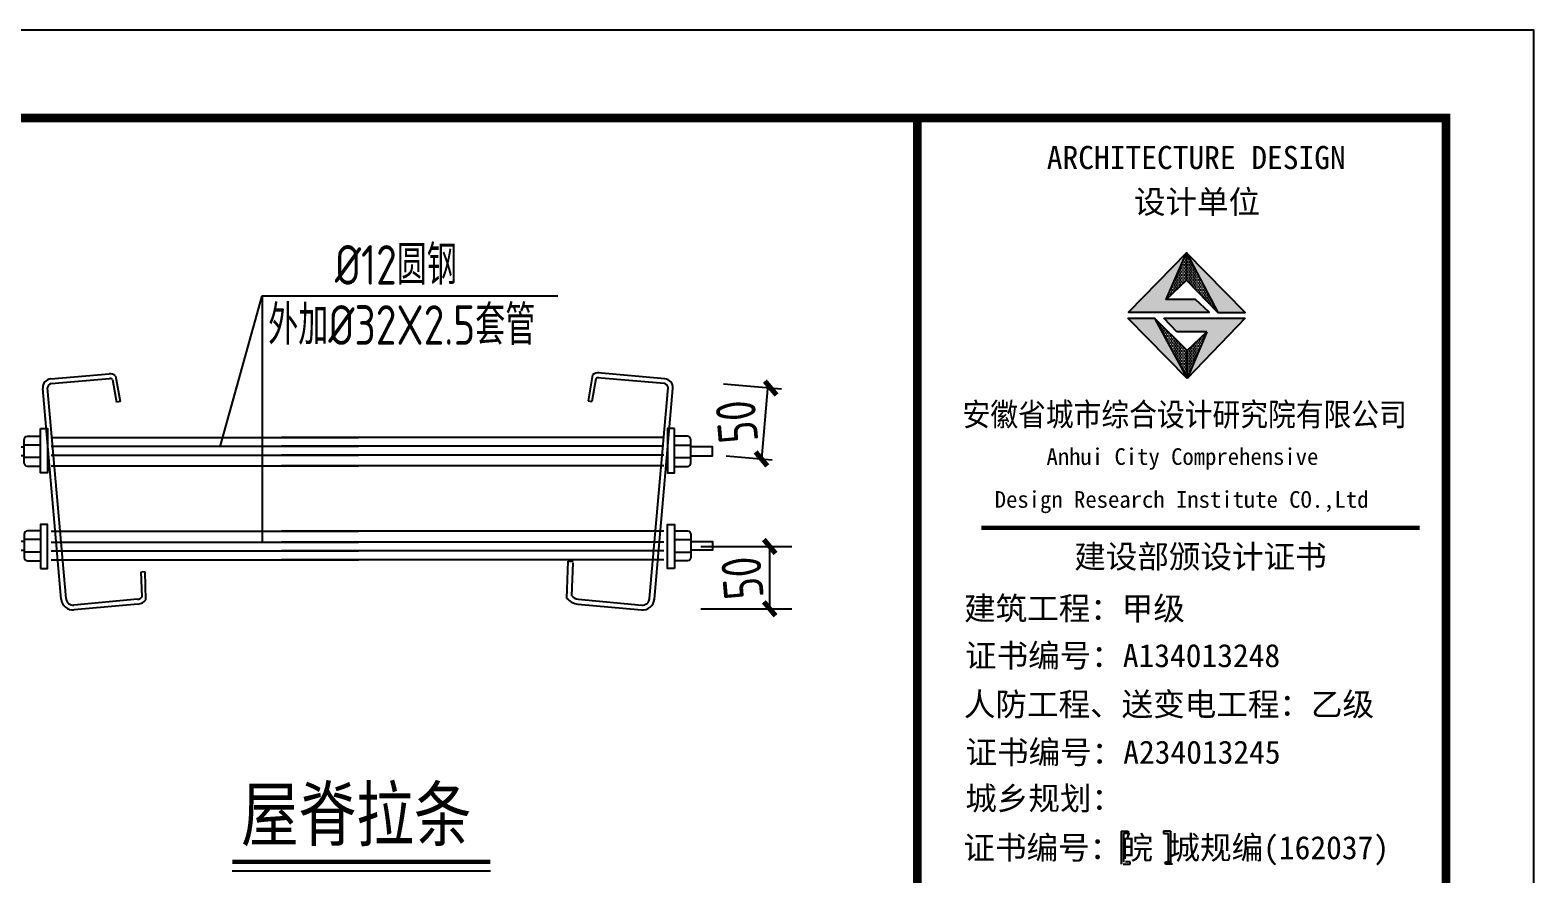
# Model space of a CAD drawing. Extents: x 69728788 to 150163257, y 20675998 to 43663798.
# Drawn here: x 75113892 to 75130986, y 20708408 to 20717998 of the extents above; entities that cross this region are included whole.
import ezdxf

# ---------------------------------------------------------------- set-up
doc = ezdxf.new("R2010")
doc.units = 0
doc.header["$LTSCALE"] = 1000
doc.header["$MEASUREMENT"] = 0
doc.layers.get('0').update_dxf_attribs({"linetype": 'CONTINUOUS'})
for name, color, linetype in [('AXIS', 3, 'CONTINUOUS'), ('BX', 7, 'CONTINUOUS'), ('PUB_DIM', 3, 'CONTINUOUS'), ('PUB_TEXT', 7, 'CONTINUOUS'), ('PUB_TITLE', 4, 'CONTINUOUS'), ('图框', 253, 'CONTINUOUS')]:
    doc.layers.add(name, color=color, linetype=linetype)
doc.styles.add('-楷体_GB2312', font='', dxfattribs={"width": 0.8})
doc.styles.add('TSSD_Rein', font='atssdeng.shx', dxfattribs={"width": 0.7, "bigfont": 'atssdchn.shx'})
doc.styles.add('黑体', font='simhei.ttf', dxfattribs={"width": 0.6, "height": 4.3})
doc.styles.get('-楷体_GB2312').set_extended_font_data('SimSun')

# ---------------------------------------------------------------- blocks, each defined once
blk = doc.blocks.new('LM')
at = {"layer": 'BX'}
for p, q in [((0.8, 0.77), (2.65, 0.77)), ((0.8, -0.63), (2.65, -0.63))]:
    blk.add_line(p, q, dxfattribs=at)
blk.add_lwpolyline([(0.8, -2.49), (0, -2.49), (0, 2.49), (0.8, 2.49)], close=True, dxfattribs=at)
blk.add_lwpolyline([(0.8, 1.77), (2.25, 1.77, -0.414214), (2.65, 1.37), (2.65, -1.23, -0.414214), (2.25, -1.63), (0.8, -1.63)], format="xyb", dxfattribs=at)
blk.add_lwpolyline([(2.65, 0.57), (5.1, 0.57), (5.1, -0.43), (2.65, -0.43)], dxfattribs=at)
blk = doc.blocks.new('_ArchTick')
at = {"color": 0, "linetype": 'ByBlock', "const_width": 0.4}
blk.add_lwpolyline([(-0.5, -0.5), (0.5, 0.5)], dxfattribs=at)

msp = doc.modelspace()

# ---------------------------------------------------------------- hatches: boundary and pattern name
at = {"layer": '图框'}
for color, points in [(1, [(75126807.5, 20714937.6), (75127035.1, 20715465.6), (75126378.8, 20714791), (75127292.7, 20714791), (75127141.1, 20714937.6)]), (1, [(75127393.7, 20714788.2), (75127703.2, 20714788.2), (75127035.1, 20715465.6)]), (1, [(75126674.7, 20714723.1), (75126371.3, 20714723.1), (75127044, 20714039.8)]), (1, [(75126779.4, 20714725.2), (75126928.6, 20714568.6), (75127266.7, 20714568.6), (75127044, 20714039.8), (75127703.7, 20714725.2)]), (4, [(75126322.5, 20708867), (75126373.8, 20708867), (75126373.8, 20708892.6), (75126350.1, 20708892.6), (75126294.8, 20708892.6), (75126294.8, 20708520.2), (75126350.1, 20708520.2), (75126373.8, 20708520.2), (75126373.8, 20708545.9), (75126322.5, 20708545.9)]), (4, [(75126827.5, 20708545.9), (75126776.2, 20708545.9), (75126776.2, 20708520.2), (75126799.9, 20708520.2), (75126855.1, 20708520.2), (75126855.1, 20708892.6), (75126799.9, 20708892.6), (75126776.2, 20708892.6), (75126776.2, 20708867), (75126827.5, 20708867)])]:
    msp.add_hatch(color=color, dxfattribs=at).paths.add_polyline_path(points)
h = msp.add_hatch(dxfattribs=at)
h.set_pattern_fill('DOTS', color=256, scale=300, style=0)
h.set_pattern_definition([(0, (72847672.321, 21576515.484), (9.375, 18.75), [0, -18.75])])
h.paths.add_polyline_path([(75127044, 20714039.8), (75127044, 20714354.8), (75126674.7, 20714723.1)])
h.paths.add_polyline_path([(75127266.7, 20714568.6), (75127044, 20714354.8), (75127044, 20714039.8)])
h.paths.add_polyline_path([(75127035.1, 20715465.6), (75127035.1, 20715155.1), (75127393.7, 20714788.2)])
h.paths.add_polyline_path([(75127035.1, 20715155.1), (75127035.1, 20715465.6), (75126807.5, 20714937.6)])

# ---------------------------------------------------------------- linework, layer by layer
msp.add_line((75116532, 20714978.1), (75116532, 20712179.4))
at = {"layer": 'AXIS', "color": 7, "linetype": 'Continuous'}
for p, q in [((75116054.9, 20713276.6), (75116532, 20714978.1)), ((75116532, 20714978.1), (75119890.2, 20714978.1)), ((75114128.6, 20714034.8), (75114790.9, 20714092.8)), ((75114133.4, 20713979.9), (75114795.7, 20714037.9)), ((75114829.2, 20714027.3), (75114873.1, 20713769)), ((75114864.6, 20714069.5), (75114917.2, 20713775.4)), ((75120287, 20714078.3), (75120234.4, 20713784.1)), ((75120322.4, 20714036.1), (75120278.5, 20713777.7)), ((75121101.8, 20713979.9), (75120339.5, 20714046.6)), ((75121106.6, 20714034.8), (75120344.3, 20714101.5)), ((75114246.2, 20711531.9), (75114036.8, 20713925.4)), ((75114301.1, 20711536.7), (75114091.7, 20713930.2)), ((75120934.1, 20711536.7), (75121143.5, 20713930.2)), ((75120989, 20711531.9), (75121198.4, 20713925.4)), ((75121772.3, 20713976.6), (75122431.9, 20713918.9)), ((75122279.3, 20713967.1), (75122205.5, 20713124.2)), ((75114917.2, 20713775.4), (75114873.1, 20713769)), ((75120234.4, 20713784.1), (75120278.5, 20713777.7)), ((75114131.6, 20713367.8), (75117625.8, 20713367.8)), ((75121096.1, 20713367.8), (75116748.9, 20713367.8)), ((75114131.6, 20713268), (75117625.8, 20713268)), ((75121096.1, 20713268), (75116748.9, 20713268)), ((75114131.6, 20713167.4), (75117625.8, 20713167.4)), ((75114131.6, 20713043.8), (75117625.8, 20713043.8)), ((75121096.1, 20713167.4), (75116748.9, 20713167.4)), ((75121096.1, 20713043.8), (75116748.9, 20713043.8)), ((75121802.8, 20713159.4), (75122326.6, 20713113.6)), ((75114131.6, 20712303), (75117625.8, 20712303)), ((75114131.6, 20712179.4), (75117625.8, 20712179.4)), ((75121096.1, 20712303), (75116748.9, 20712303)), ((75121096.1, 20712179.4), (75116748.9, 20712179.4)), ((75114131.6, 20712078.8), (75117625.8, 20712078.8)), ((75114131.6, 20711979), (75117625.8, 20711979)), ((75121096.1, 20712078.8), (75116748.9, 20712078.8)), ((75121096.1, 20711979), (75116748.9, 20711979)), ((75121517.6, 20712129.1), (75122549.3, 20712129.1)), ((75122299.3, 20711421.2), (75122299.3, 20712129.1)), ((75115167.5, 20711557.8), (75115156.7, 20711839.7)), ((75115200.7, 20711840.4), (75115157.3, 20711836.1)), ((75115209.8, 20711522.5), (75115200.7, 20711840.4)), ((75119994.7, 20711538.6), (75120006.8, 20711962.5)), ((75120006.8, 20711962.5), (75120064.7, 20711956.8)), ((75120049.5, 20711567.4), (75120063.8, 20711943.2)), ((75115112.7, 20711529.1), (75114388.8, 20711463.7)), ((75115117.7, 20711474.2), (75114393.7, 20711408.8)), ((75120117.5, 20711474.2), (75120841.4, 20711408.8)), ((75120122.5, 20711529.1), (75120846.4, 20711463.7)), ((75121517.6, 20711421.2), (75122549.3, 20711421.2))]:
    msp.add_line(p, q, dxfattribs=at)
at = {"layer": 'AXIS', "color": 7, "linetype": 'Continuous', "const_width": 46.7, "elevation": 1464.9}
msp.add_lwpolyline([(75116190.5, 20708544.8), (75119125.3, 20708544.8)], dxfattribs=at)
at = {"layer": 'AXIS', "color": 7, "linetype": 'Continuous', "elevation": 1464.9}
msp.add_lwpolyline([(75116190.5, 20708444.8), (75119125.3, 20708444.8)], dxfattribs=at)
at = {"layer": 'AXIS', "color": 7, "linetype": 'Continuous'}
for centre, radius, start, end in [((75114137.4, 20713934.2), 101, 95, 185), ((75114799.7, 20713992.2), 101, 50, 95), ((75114799.7, 20713992.2), 45.9, 50, 95), ((75120351.9, 20714000.9), 101, 85, 130), ((75120351.9, 20714000.9), 45.9, 85, 130), ((75121097.8, 20713934.2), 101, 355, 85), ((75114137.4, 20713934.2), 45.9, 95, 185), ((75121097.8, 20713934.2), 45.9, 355, 85), ((75114381.5, 20711544.1), 135.9, 185.16517, 275.16517), ((75114381.5, 20711544.1), 80.8, 185.16517, 275.16517), ((75115105.4, 20711609.5), 80.8, 275.16517, 320.16517), ((75115105.4, 20711609.5), 135.9, 275.16517, 320.16517), ((75120133.8, 20711654.6), 181.1, 219.83483, 264.83483), ((75120132.2, 20711636.3), 107.7, 219.83483, 264.83483), ((75120853.7, 20711544.1), 135.9, 264.83483, 354.83483), ((75120853.7, 20711544.1), 80.8, 264.83483, 354.83483)]:
    msp.add_arc(centre, radius, start, end, dxfattribs=at)
at = {"layer": 'PUB_DIM'}
for p, q in [((75122299.3, 20712130.1), (75122299.3, 20712131.1)), ((75122299.3, 20711420.2), (75122299.3, 20711419.2))]:
    msp.add_line(p, q, dxfattribs=at)
for points in [[(75122299.1, 20712130.1), (75122299.4, 20712130.1), (75122299.3, 20712129.1)], [(75122299.1, 20711420.2), (75122299.4, 20711420.2), (75122299.3, 20711421.2)]]:
    msp.add_solid(points, dxfattribs=at)
at = {"layer": 'PUB_TITLE'}
msp.add_lwpolyline([(75041786, 20675997.7), (75130986, 20675997.7), (75130986, 20717997.7), (75041786, 20717997.7)], close=True, dxfattribs=at)
at = {"layer": 'PUB_TITLE', "const_width": 100}
msp.add_lwpolyline([(75044286, 20676997.7), (75129986, 20676997.7), (75129986, 20716997.7), (75044286, 20716997.7)], close=True, dxfattribs=at)
at = {"layer": '图框'}
for p, q in [((75126807.5, 20714937.6), (75127035.1, 20715465.6)), ((75127035.1, 20715465.6), (75127393.7, 20714788.2)), ((75127044, 20714039.8), (75126371.3, 20714723.1)), ((75126371.3, 20714723.1), (75126674.7, 20714723.1)), ((75127044, 20714039.8), (75126371.3, 20714723.1)), ((75126371.3, 20714723.1), (75126674.7, 20714723.1)), ((75126371.3, 20714723.1), (75126674.7, 20714723.1)), ((75127044, 20714354.8), (75126674.7, 20714723.1)), ((75126779.4, 20714725.2), (75127703.7, 20714725.2)), ((75126928.6, 20714568.6), (75126779.4, 20714725.2)), ((75127703.7, 20714725.2), (75127044, 20714039.8)), ((75127266.7, 20714568.6), (75126928.6, 20714568.6)), ((75127044, 20714354.8), (75127266.7, 20714568.6)), ((75127266.7, 20714568.6), (75127044, 20714039.8)), ((75127044, 20714039.8), (75127044, 20714354.8)), ((75127044, 20714039.8), (75127044, 20714354.8)), ((75127044, 20714039.8), (75127044, 20714354.8))]:
    msp.add_line(p, q, dxfattribs=at)
at = {"layer": '图框', "color": 1}
for p, q in [((75127044, 20714039.8), (75126371.3, 20714723.1)), ((75126674.7, 20714723.1), (75127044, 20714039.8))]:
    msp.add_line(p, q, dxfattribs=at)
at = {"layer": '图框', "color": 4}
for p, q in [((75126294.8, 20708892.6), (75126350.1, 20708892.6)), ((75126294.8, 20708892.6), (75126294.8, 20708520.2)), ((75126373.8, 20708867), (75126322.5, 20708867)), ((75126322.5, 20708867), (75126322.5, 20708545.9)), ((75126350.1, 20708892.6), (75126373.8, 20708892.6)), ((75126373.8, 20708892.6), (75126373.8, 20708867)), ((75126799.9, 20708892.6), (75126776.2, 20708892.6)), ((75126776.2, 20708892.6), (75126776.2, 20708867)), ((75126776.2, 20708867), (75126827.5, 20708867)), ((75126855.1, 20708892.6), (75126799.9, 20708892.6)), ((75126827.5, 20708867), (75126827.5, 20708545.9)), ((75126855.1, 20708892.6), (75126855.1, 20708520.2)), ((75126317.8, 20708520.2), (75126373.1, 20708520.2)), ((75126396.7, 20708545.9), (75126345.4, 20708545.9)), ((75126373.1, 20708520.2), (75126396.7, 20708520.2)), ((75126396.7, 20708520.2), (75126396.7, 20708545.9)), ((75126799.2, 20708520.2), (75126799.2, 20708545.9)), ((75126799.2, 20708545.9), (75126850.4, 20708545.9)), ((75126822.8, 20708520.2), (75126799.2, 20708520.2)), ((75126878.1, 20708520.2), (75126822.8, 20708520.2))]:
    msp.add_line(p, q, dxfattribs=at)
for points, const_width in [([(75123976.7, 20716997.7), (75123976.7, 20676997.7)], 98.6), ([(75123976.7, 20716997.7), (75123976.7, 20676997.7)], 98.6), ([(75124705.5, 20712341.7), (75129685.5, 20712341.7)], 49.8)]:
    msp.add_lwpolyline(points, dxfattribs=dict(at, const_width=const_width))
at = {"layer": '图框'}
for points in [[(75127141.1, 20714937.6), (75126807.5, 20714937.6), (75127035.1, 20715155.1), (75127393.7, 20714788.2), (75127703.2, 20714788.2), (75127035.1, 20715465.6), (75126378.8, 20714791), (75127292.7, 20714791), (75127141.1, 20714937.6)], [(75127035.1, 20715465.6), (75127035.1, 20715155.1)]]:
    msp.add_lwpolyline(points, dxfattribs=at)

# ---------------------------------------------------------------- block references
at = {"layer": 'AXIS', "color": 7, "linetype": 'Continuous'}
for name, p, xscale, yscale, zscale, rotation in [('_ArchTick', (75122310.9, 20713929.5), 145.7999999991632, 145.7999999970198, 145.8, 84.99999999941797), ('LM', (75114090.6, 20713217.7), 100.6019999980927, 100.6020000018179, 100.6020000000001, 180), ('LM', (75121137.1, 20713217.7), -100.6019999980927, 100.6020000018179, 100.6020000000001, 180), ('_ArchTick', (75122205.5, 20713124.2), 145.7999999991632, 145.7999999970198, 145.8, 264.9999999994179), ('_ArchTick', (75122299.3, 20712129.1), 145.7999999991632, 145.7999999970198, 145.8, 264.9999999994179), ('_ArchTick', (75122299.3, 20711421.2), 145.7999999991632, 145.7999999970198, 145.8, 264.9999999994179)]:
    msp.add_blockref(name, p, dxfattribs=dict(at, xscale=xscale, yscale=yscale, zscale=zscale, rotation=rotation))
at = {"layer": 'AXIS', "color": 7, "linetype": 'Continuous', "yscale": 100.6020000055432, "zscale": 100.6020000000001}
for p, xscale in [((75114090.6, 20712129.1), -100.6019999980927), ((75121137.1, 20712129.1), 100.6019999980927)]:
    msp.add_blockref('LM', p, dxfattribs=dict(at, xscale=xscale))

# ---------------------------------------------------------------- texts
at = {"layer": 'PUB_TEXT', "width": 0.8}
for s, height, style, p in [('%%c12圆钢', 450, 'TSSD_Rein', (75117356.5, 20715103.8)), ('外加%%C32X2.5套管', 450, 'TSSD_Rein', (75116598.7, 20714420.8)), ('屋脊拉条', 600, '-楷体_GB2312', (75116290.4, 20708786.9, 1464.9))]:
    msp.add_text(s, height=height, dxfattribs=dict(at, style=style)).set_placement(p)
at = {"layer": 'PUB_TEXT', "style": 'TSSD_Rein', "width": 0.8}
for p in [(75122170.2, 20713324.7), (75122233, 20711548.5)]:
    msp.add_text('50', height=450, rotation=94.86708, dxfattribs=at).set_placement(p)
at = {"layer": '图框', "color": 4, "style": '黑体'}
for s, height, p in [('ARCHITECTURE DESIGN', 262.944, (75125448.5, 20716418)), ('设计单位', 262.94, (75126439.8, 20715914.4)), ('Anhui City Comprehensive ', 189.24, (75125445.8, 20713056.2)), (' Design Research Institute CO.,Ltd', 189.24, (75124728.5, 20712569.2)), ('建设部颁设计证书', 262.94, (75125761, 20711883.1)), (' 建筑工程：甲级', 262.94, (75124329.7, 20711293.8)), ('证书编号：A134013248', 262.944, (75124519.9, 20710758)), ('人防工程、送变电工程：乙级', 262.944, (75124506.1, 20710204.3)), ('证书编号：A234013245', 262.944, (75124524.7, 20709660.1)), ('城乡规划：', 262.94, (75124522.7, 20709134.8)), ('证书编号：皖 城规编(162037)', 262.944, (75124501.7, 20708574.7))]:
    msp.add_text(s, height=height, dxfattribs=at).set_placement(p)
at = {"layer": '图框', "color": 4, "style": '黑体', "width": 0.88}
msp.add_text('安徽省城市综合设计研究院有限公司', height=262.944, dxfattribs=at).set_placement((75124491.7, 20713498.1))

doc.saveas('drawing.dxf')
